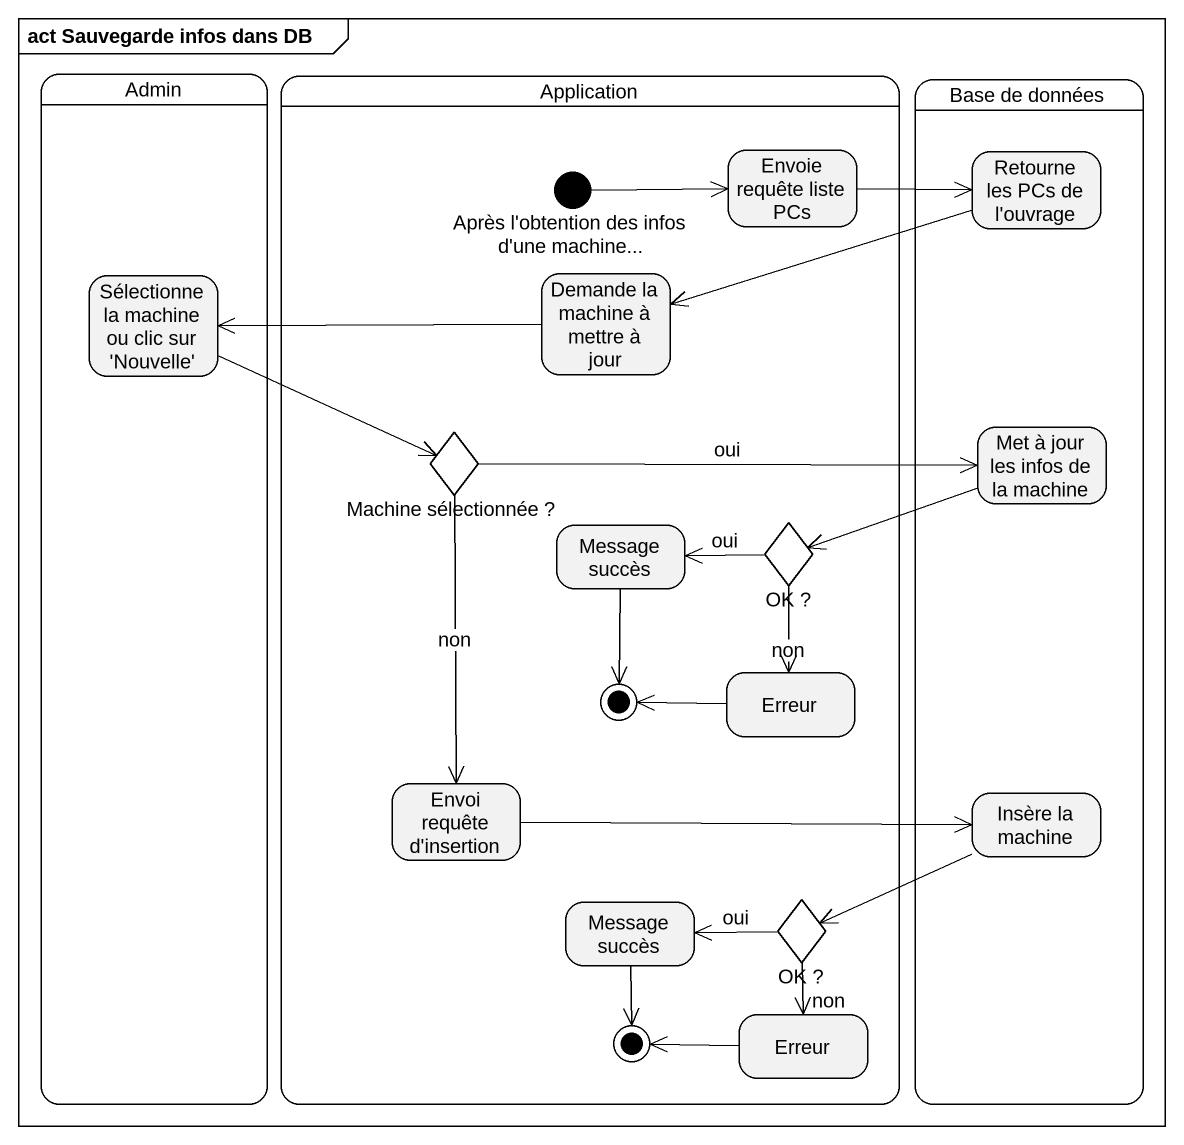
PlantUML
@startuml
mainframe act Sauvegarde infos dans DB
hide empty description
state Admin {
  state "Sélectionne la machine ou clic sur 'Nouvelle'" as Sélectionne_la_machine_ou
}
state Application {
  state "Après l'obtention des infos d'une machine..." as Après_l_obtention_des_infos <<start>>
  state "Envoie requête liste PCs" as Envoie_requête_liste_PCs
  state "Demande la machine à mettre à jour" as Demande_la_machine_à_mettre
  state "Machine sélectionnée ?" as Machine_sélectionnée <<choice>>
  state "OK ?" as OK <<choice>>
  state "Message succès" as Message_succès
  state final1 <<end>>
  state Erreur
  state "Envoi requête d'insertion" as Envoi_requête_d_insertion
  state "Message succès" as Message_succès_2
  state "OK ?" as OK_2 <<choice>>
  state "Erreur" as Erreur_2
  state final2 <<end>>
}
state "Base de données" as Base_de_données {
  state "Retourne les PCs de l'ouvrage" as Retourne_les_PCs_de_l
  state "Met à jour les infos de la machine" as Met_à_jour_les_infos_de_la
  state "Insère la machine" as Insère_la_machine
}
Après_l_obtention_des_infos -right-> Envoie_requête_liste_PCs
Envoie_requête_liste_PCs -right-> Retourne_les_PCs_de_l
Retourne_les_PCs_de_l -left-> Demande_la_machine_à_mettre
Demande_la_machine_à_mettre -left-> Sélectionne_la_machine_ou
Sélectionne_la_machine_ou -right-> Machine_sélectionnée
Machine_sélectionnée -right-> Met_à_jour_les_infos_de_la : oui
Machine_sélectionnée --> Envoi_requête_d_insertion : non
Met_à_jour_les_infos_de_la -left-> OK
OK -left-> Message_succès : oui
OK --> Erreur : non
Message_succès --> final1
Erreur -left-> final1
Envoi_requête_d_insertion -right-> Insère_la_machine
Insère_la_machine -left-> OK_2
Message_succès_2 --> final2
OK_2 -left-> Message_succès_2 : oui
OK_2 --> Erreur_2 : non
Erreur_2 -left-> final2
@enduml
